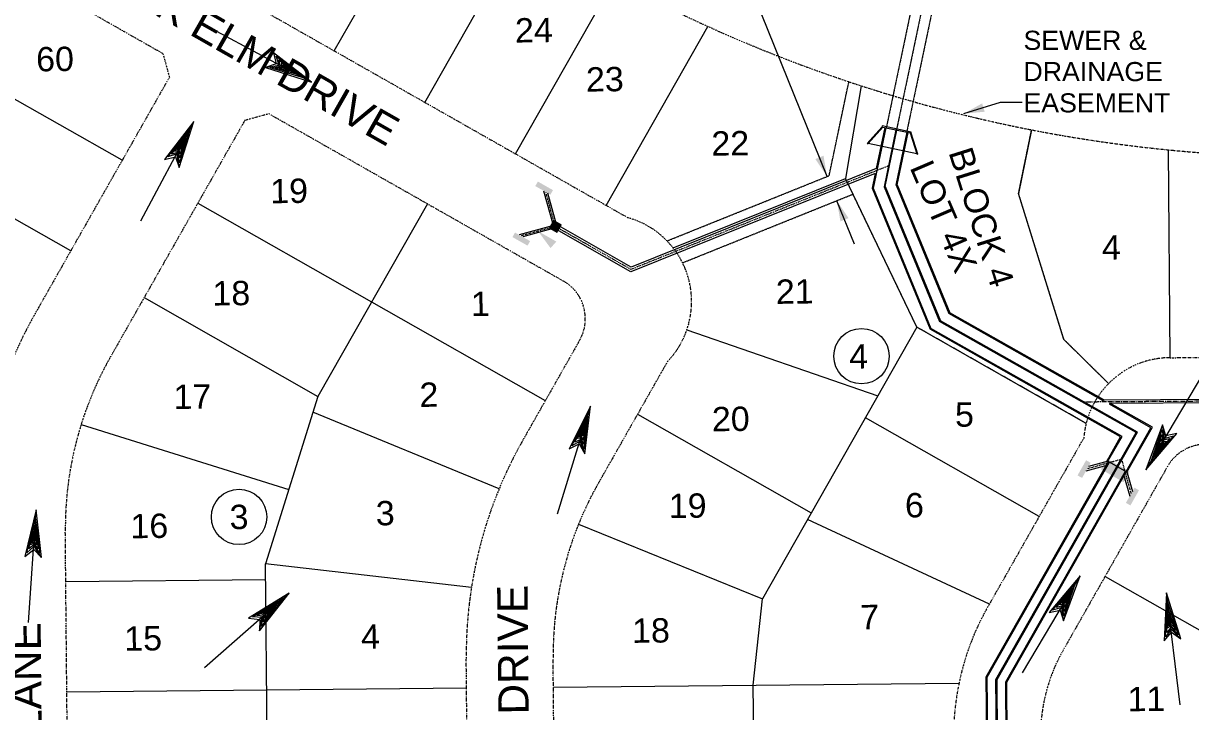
# Model space of a CAD drawing. Extents: x 2300382 to 2302077, y 6907618 to 6908927.
# Drawn here: x 2300763 to 2301434, y 6908198 to 6908594 of the extents above; entities that cross this region are included whole.
import ezdxf
from ezdxf.enums import TextEntityAlignment as Align

# ---------------------------------------------------------------- set-up
doc = ezdxf.new("R2010")
doc.units = 0
doc.header["$MEASUREMENT"] = 0
for name, pattern in [('DASHDOT', [1, 0.5, -0.25, 0, -0.25]), ('DIVIDE', [1.25, 0.5, -0.25, 0, -0.25, 0, -0.25]), ('HIDDEN', [0.375, 0.25, -0.125])]:
    doc.linetypes.add(name, pattern=pattern)
for name, color, linetype, lineweight in [('10', 7, 'Continuous', 0), ('4', 7, 'Continuous', 0), ('LAYO-13', 7, 'Continuous', 0), ('LAYO-31', 7, 'Continuous', 0), ('LAYO-32', 7, 'Continuous', 0), ('LAYO-33', 7, 'Continuous', 0), ('LAYO-34', 7, 'Continuous', 0), ('STRM-11', 7, 'Continuous', 0), ('STRM-33', 7, 'Continuous', 0), ('STRM-43', 7, 'Continuous', 0), ('TOPOSHD-33', 7, 'Continuous', 0), ('TOPOSHD-43', 7, 'Continuous', 0)]:
    doc.layers.add(name, color=color, linetype=linetype, lineweight=lineweight)
doc.styles.get("Standard").update_dxf_attribs({"font": 'ARIAL.TTF'})

# ---------------------------------------------------------------- blocks, each defined once
blk = doc.blocks.new('MHSD')
at = {"layer": 'STRM-43', "color": 1, "linetype": 'Continuous', "lineweight": 0}
blk.add_point((0, 0), dxfattribs=at)
at = {"layer": 'STRM-43', "color": 7, "linetype": 'Continuous', "lineweight": 0}
blk.add_solid([(-0.07, -0.07), (0.07, -0.07), (-0.07, 0.07), (0.07, 0.07)], dxfattribs=at)

msp = doc.modelspace()

# ---------------------------------------------------------------- linework, layer by layer
at = {"layer": '4', "color": 5, "linetype": 'Continuous', "lineweight": 0}
for p, q in [((2301225.27, 6908505.99), (2301147.43, 6908699.38)), ((2301303.94, 6908542.15), (2301324.99, 6908548.7)), ((2301324.99, 6908548.7), (2301337.49, 6908548.7)), ((2301240.98, 6908466.97), (2301230.88, 6908492.08))]:
    msp.add_line(p, q, dxfattribs=at)
at = {"layer": '4', "color": 7, "linetype": 'Continuous', "lineweight": 0}
for p, q in [((2300871.34, 6908590.88), (2300928.53, 6908560.22)), ((2300928.53, 6908560.22), (2300906.73, 6908577.12)), ((2300906.73, 6908577.12), (2300908.34, 6908570.81)), ((2300909.93, 6908569.96), (2300908.2, 6908575.2)), ((2300908.2, 6908575.2), (2300924.57, 6908562.57)), ((2300910.81, 6908569.49), (2300909.84, 6908573.19)), ((2300909.84, 6908573.19), (2300921.05, 6908564.46)), ((2300908.34, 6908570.81), (2300902.2, 6908568.66)), ((2300902.2, 6908568.66), (2300909.93, 6908569.96)), ((2300902.2, 6908568.66), (2300928.53, 6908560.22)), ((2300904.88, 6908568.59), (2300910.81, 6908569.49)), ((2300924.57, 6908562.57), (2300904.88, 6908568.59)), ((2300907.74, 6908568.42), (2300911.52, 6908569.11)), ((2300921.05, 6908564.46), (2300907.74, 6908568.42)), ((2300910.05, 6908568.08), (2300912.4, 6908568.64)), ((2300917.87, 6908566.16), (2300910.05, 6908568.08)), ((2300911.52, 6908569.11), (2300911.58, 6908571.35)), ((2300911.58, 6908571.35), (2300917.87, 6908566.16)), ((2300912.4, 6908568.64), (2300912.26, 6908570.08)), ((2300912.26, 6908570.08), (2300915.41, 6908567.48)), ((2300912.56, 6908568.1), (2300912.94, 6908568.8)), ((2300915.41, 6908567.48), (2300912.56, 6908568.1)), ((2300830.29, 6908480.39), (2300860.96, 6908537.58)), ((2300860.96, 6908537.58), (2300844.05, 6908515.79)), ((2300845.97, 6908517.25), (2300858.61, 6908533.62)), ((2300852.51, 6908511.25), (2300860.96, 6908537.58)), ((2300858.61, 6908533.62), (2300852.58, 6908513.93)), ((2300847.98, 6908518.89), (2300856.72, 6908530.1)), ((2300849.82, 6908520.63), (2300855.01, 6908526.93)), ((2300856.72, 6908530.1), (2300852.76, 6908516.79)), ((2300855.01, 6908526.93), (2300853.09, 6908519.11)), ((2300851.21, 6908518.98), (2300845.97, 6908517.25)), ((2300851.68, 6908519.86), (2300847.98, 6908518.89)), ((2300852.06, 6908520.57), (2300849.82, 6908520.63)), ((2300851.1, 6908521.31), (2300853.69, 6908524.46)), ((2300852.53, 6908521.45), (2300851.1, 6908521.31)), ((2300852.51, 6908511.25), (2300851.21, 6908518.98)), ((2300852.58, 6908513.93), (2300851.68, 6908519.86)), ((2300852.76, 6908516.79), (2300852.06, 6908520.57)), ((2300853.07, 6908521.61), (2300852.37, 6908521.99)), ((2300853.09, 6908519.11), (2300852.53, 6908521.45)), ((2300853.69, 6908524.46), (2300853.07, 6908521.61)), ((2300844.05, 6908515.79), (2300850.36, 6908517.39)), ((2300850.36, 6908517.39), (2300852.51, 6908511.25)), ((2301441.86, 6908392.96), (2301408.76, 6908337.14)), ((2301070.07, 6908311.91), (2301089.2, 6908373.92)), ((2301089.2, 6908373.92), (2301076.79, 6908349.28)), ((2301085.96, 6908346.45), (2301089.2, 6908373.92)), ((2301078.39, 6908351.09), (2301087.66, 6908369.58)), ((2301080.06, 6908353.09), (2301086.48, 6908365.76)), ((2301086.48, 6908365.76), (2301085.14, 6908351.94)), ((2301087.66, 6908369.58), (2301085.52, 6908349.1)), ((2301081.53, 6908355.15), (2301085.42, 6908362.32)), ((2301082.65, 6908356.06), (2301084.59, 6908359.65)), ((2301084.59, 6908359.65), (2301084.53, 6908356.73)), ((2301085.42, 6908362.32), (2301085.03, 6908354.28)), ((2301418.33, 6908363.09), (2301408.76, 6908337.14)), ((2301408.76, 6908337.14), (2301426.59, 6908358.19)), ((2301411.28, 6908341), (2301418.14, 6908360.41)), ((2301413.32, 6908344.44), (2301417.85, 6908357.56)), ((2301417.85, 6908357.56), (2301418.38, 6908353.76)), ((2301418.14, 6908360.41), (2301418.79, 6908354.45)), ((2301420.22, 6908356.85), (2301418.33, 6908363.09)), ((2301418.33, 6908363.09), (2301419.3, 6908355.31)), ((2301426.59, 6908358.19), (2301420.22, 6908356.85)), ((2301076.79, 6908349.28), (2301082.67, 6908352.07)), ((2301083.2, 6908353.79), (2301078.39, 6908351.09)), ((2301083.5, 6908354.75), (2301080.06, 6908353.09)), ((2301083.74, 6908355.51), (2301081.53, 6908355.15)), ((2301084.03, 6908356.47), (2301082.65, 6908356.06)), ((2301082.67, 6908352.07), (2301085.96, 6908346.45)), ((2301085.96, 6908346.45), (2301083.2, 6908353.79)), ((2301085.52, 6908349.1), (2301083.5, 6908354.75)), ((2301085.14, 6908351.94), (2301083.74, 6908355.51)), ((2301084.53, 6908356.73), (2301083.77, 6908356.97)), ((2301085.03, 6908354.28), (2301084.03, 6908356.47)), ((2301424.61, 6908356.81), (2301411.28, 6908341)), ((2301422.52, 6908355.25), (2301413.32, 6908344.44)), ((2301415.16, 6908347.53), (2301417.41, 6908355.26)), ((2301420.61, 6908353.6), (2301415.16, 6908347.53)), ((2301419.31, 6908352.97), (2301416.58, 6908349.94)), ((2301416.58, 6908349.94), (2301417.32, 6908352.76)), ((2301417.32, 6908352.76), (2301418.01, 6908352.35)), ((2301417.41, 6908355.26), (2301417.87, 6908352.9)), ((2301417.87, 6908352.9), (2301419.31, 6908352.97)), ((2301418.38, 6908353.76), (2301420.61, 6908353.6)), ((2301418.79, 6908354.45), (2301422.52, 6908355.25)), ((2301419.3, 6908355.31), (2301424.61, 6908356.81)), ((2300770.12, 6908314.15), (2300763.73, 6908287.32)), ((2300765.82, 6908249.4), (2300770.12, 6908314.15)), ((2300773.31, 6908286.68), (2300770.12, 6908314.15)), ((2300764.87, 6908289.45), (2300769.61, 6908309.58)), ((2300766.03, 6908291.77), (2300769.35, 6908305.58)), ((2300769.35, 6908305.58), (2300771.24, 6908291.83)), ((2300769.61, 6908309.58), (2300772.27, 6908289.16)), ((2300766.99, 6908294.12), (2300769.11, 6908301.99)), ((2300767.86, 6908295.26), (2300768.93, 6908299.2)), ((2300768.93, 6908299.2), (2300769.54, 6908296.35)), ((2300769.11, 6908301.99), (2300770.59, 6908294.08)), ((2300763.73, 6908287.32), (2300768.81, 6908291.39)), ((2300768.93, 6908293.19), (2300764.87, 6908289.45)), ((2300768.99, 6908294.18), (2300766.03, 6908291.77)), ((2300769.05, 6908294.98), (2300766.99, 6908294.12)), ((2300769.11, 6908295.98), (2300767.86, 6908295.26)), ((2300769.54, 6908296.35), (2300768.74, 6908296.4)), ((2300768.81, 6908291.39), (2300773.31, 6908286.68)), ((2300773.31, 6908286.68), (2300768.93, 6908293.19)), ((2300772.27, 6908289.16), (2300768.99, 6908294.18)), ((2300771.24, 6908291.83), (2300769.05, 6908294.98)), ((2300770.59, 6908294.08), (2300769.11, 6908295.98)), ((2301337.71, 6908220.37), (2301370.81, 6908276.19)), ((2301370.81, 6908276.19), (2301352.98, 6908255.14)), ((2301354.97, 6908256.52), (2301368.3, 6908272.33)), ((2301361.24, 6908250.24), (2301370.81, 6908276.19)), ((2301368.3, 6908272.33), (2301361.43, 6908252.92)), ((2300866.98, 6908223.55), (2300915.8, 6908266.3)), ((2300915.8, 6908266.3), (2300892.31, 6908251.85)), ((2300894.62, 6908252.54), (2300912.21, 6908263.42)), ((2300898.63, 6908244.62), (2300915.8, 6908266.3)), ((2300912.21, 6908263.42), (2300899.65, 6908247.11)), ((2301357.05, 6908258.08), (2301366.25, 6908268.89)), ((2301358.96, 6908259.73), (2301364.42, 6908265.8)), ((2301360.26, 6908260.36), (2301362.99, 6908263.39)), ((2301366.25, 6908268.89), (2301361.73, 6908255.77)), ((2301364.42, 6908265.8), (2301362.16, 6908258.07)), ((2301362.99, 6908263.39), (2301362.25, 6908260.57)), ((2301420.6, 6908266.42), (2301419.29, 6908238.86)), ((2301428.36, 6908201.99), (2301420.6, 6908266.42)), ((2301428.82, 6908240.01), (2301420.6, 6908266.42)), ((2300897.09, 6908253.37), (2300909.2, 6908260.79)), ((2300899.42, 6908254.35), (2300906.49, 6908258.42)), ((2300909.2, 6908260.79), (2300900.81, 6908249.72)), ((2300900.85, 6908254.54), (2300904.38, 6908256.57)), ((2300906.49, 6908258.42), (2300901.94, 6908251.77)), ((2300904.38, 6908256.57), (2300902.81, 6908254.13)), ((2301352.98, 6908255.14), (2301359.36, 6908256.47)), ((2301360.27, 6908258.02), (2301354.97, 6908256.52)), ((2301360.78, 6908258.88), (2301357.05, 6908258.08)), ((2301361.19, 6908259.57), (2301358.96, 6908259.73)), ((2301359.36, 6908256.47), (2301361.24, 6908250.24)), ((2301361.7, 6908260.43), (2301360.26, 6908260.36)), ((2301361.24, 6908250.24), (2301360.27, 6908258.02)), ((2301361.43, 6908252.92), (2301360.78, 6908258.88)), ((2301361.73, 6908255.77), (2301361.19, 6908259.57)), ((2301362.25, 6908260.57), (2301361.56, 6908260.98)), ((2301362.16, 6908258.07), (2301361.7, 6908260.43)), ((2301420.02, 6908241.17), (2301420.95, 6908261.83)), ((2301420.72, 6908243.67), (2301421.43, 6908257.86)), ((2301420.95, 6908261.83), (2301427.34, 6908242.25)), ((2301421.43, 6908257.86), (2301425.84, 6908244.69)), ((2300892.31, 6908251.85), (2300898.78, 6908251.13)), ((2300900.13, 6908252.32), (2300894.62, 6908252.54)), ((2300900.89, 6908252.98), (2300897.09, 6908253.37)), ((2300898.63, 6908244.62), (2300900.13, 6908252.32)), ((2300898.78, 6908251.13), (2300898.63, 6908244.62)), ((2300901.49, 6908253.5), (2300899.42, 6908254.35)), ((2300899.65, 6908247.11), (2300900.89, 6908252.98)), ((2300900.81, 6908249.72), (2300901.49, 6908253.5)), ((2300902.24, 6908254.16), (2300900.85, 6908254.54)), ((2300901.94, 6908251.77), (2300902.24, 6908254.16)), ((2300902.81, 6908254.13), (2300902.28, 6908254.73)), ((2301421.23, 6908246.15), (2301421.86, 6908254.28)), ((2301421.86, 6908254.28), (2301424.78, 6908246.78)), ((2301421.88, 6908247.44), (2301422.2, 6908251.5)), ((2301422.2, 6908251.5), (2301423.33, 6908248.82)), ((2301419.29, 6908238.86), (2301423.53, 6908243.81)), ((2301423.31, 6908245.59), (2301420.02, 6908241.17)), ((2301423.19, 6908246.59), (2301420.72, 6908243.67)), ((2301423.1, 6908247.38), (2301421.23, 6908246.15)), ((2301422.98, 6908248.37), (2301421.88, 6908247.44)), ((2301423.33, 6908248.82), (2301422.53, 6908248.72)), ((2301424.78, 6908246.78), (2301422.98, 6908248.37)), ((2301425.84, 6908244.69), (2301423.1, 6908247.38)), ((2301427.34, 6908242.25), (2301423.19, 6908246.59)), ((2301428.82, 6908240.01), (2301423.31, 6908245.59)), ((2301423.53, 6908243.81), (2301428.82, 6908240.01))]:
    msp.add_line(p, q, dxfattribs=at)
at = {"layer": '4', "color": 5, "linetype": 'Continuous', "lineweight": 0}
for points in [[(2301314.48, 6908548.07), (2301303.94, 6908542.15), (2301315.98, 6908543.26)], [(2301218.52, 6908516.02), (2301225.27, 6908505.99), (2301223.2, 6908517.9)], [(2301237.63, 6908482.05), (2301230.88, 6908492.08), (2301232.95, 6908480.17)]]:
    msp.add_solid(points, dxfattribs=at)
at = {"layer": '4', "color": 7, "linetype": 'Continuous', "lineweight": 0}
msp.add_solid([(2301069.48, 6908468.55), (2301058.98, 6908474.53), (2301066.13, 6908464.79)], dxfattribs=at)
at = {"layer": 'LAYO-13', "color": 217, "linetype": 'Continuous', "lineweight": 0}
for centre in [(2301245.06, 6908402.61), (2300886.9, 6908310.11)]:
    msp.add_circle(centre, 15.94, dxfattribs=at)
at = {"layer": 'LAYO-31', "color": 7, "linetype": 'DIVIDE', "lineweight": 0}
msp.add_lwpolyline([(2300678.18, 6908874.6), (2300672.44, 6908863.49), (2300676.2, 6908849.85), (2300594.69, 6908706.39), (2300646.86, 6908676.75), (2300660.5, 6908680.51), (2300751.79, 6908628.64), (2300630.77, 6908415.62), (2300621.3, 6908367.99), (2300627.22, 6907738.02), (2302053.71, 6907751.44), (2302037.06, 6908510.98), (2302026.84, 6908520.91), (2301666.66, 6908518.41), (2301666.33, 6908530.91), (2301597.33, 6908530.43), (2301596.8, 6908517.93), (2301509.57, 6908517.32, -0.131647), (2301088.82, 6908626.94), (2300742, 6908823.97), (2300748.61, 6908834.59), (2300678.18, 6908874.6)], format="xyb", dxfattribs=at)
at = {"layer": 'LAYO-32', "color": 7, "linetype": 'DIVIDE', "lineweight": 0}
for p, q in [((2300685.2, 6908723.98), (2301110.63, 6908482.29)), ((2300660.5, 6908680.51), (2300843.09, 6908576.77)), ((2300843.09, 6908576.77), (2300846.84, 6908563.14)), ((2300846.84, 6908563.14), (2300769.55, 6908427.08)), ((2300890.32, 6908538.44), (2300903.95, 6908542.2)), ((2300903.95, 6908542.2), (2301073.5, 6908445.87)), ((2300890.32, 6908538.44), (2300813.02, 6908402.39)), ((2301082.89, 6908411.79), (2301050.25, 6908354.33)), ((2301133.42, 6908399.52), (2301093.72, 6908329.63)), ((2301422.6, 6908401.72), (2301596.56, 6908402.92)), ((2301372.98, 6908355.56), (2301317.64, 6908258.16)), ((2301421.19, 6908339.21), (2301361.12, 6908233.46)), ((2300790.43, 6907929.56), (2300786.93, 6908301.71)), ((2301020.56, 6907916.73), (2301017.63, 6908228.48)), ((2301070.56, 6907917.2), (2301067.62, 6908228.95))]:
    msp.add_line(p, q, dxfattribs=at)
msp.add_lwpolyline([(2300742, 6908823.97), (2300742, 6908823.97), (2301088.82, 6908626.94, 0.131647), (2301509.57, 6908517.32), (2301596.8, 6908517.93), (2301596.8, 6908517.78)], format="xyb", dxfattribs=at)
for centre, radius, start, end in [((2301097.31, 6908434.09), 50, 316.25095, 74.54586), ((2301061.15, 6908424.14), 25, 330.3984, 60.3984), ((2300986.92, 6908303.59), 250, 150.3984, 180.53912), ((2300986.92, 6908303.59), 200, 150.3984, 180.53903), ((2301422.83, 6908351.72), 50, 90.2557, 175.5975), ((2301267.62, 6908230.84), 250, 150.3984, 180.53912), ((2301442.93, 6908326.86), 25, 90.39737, 150.3984), ((2301267.62, 6908230.84), 200, 150.39823, 180.53903), ((2301448.06, 6908184.06), 150, 150.3984, 180.53891), ((2301448.06, 6908184.06), 100, 150.3984, 180.53903)]:
    msp.add_arc(centre, radius, start, end, dxfattribs=at)
at = {"layer": 'LAYO-33', "color": 7, "linetype": 'Continuous', "lineweight": 0}
for p, q in [((2300941.69, 6908578.26), (2300998.5, 6908678.25)), ((2300993.86, 6908548.62), (2301050.67, 6908648.61)), ((2301046.03, 6908518.98), (2301102.91, 6908619.11)), ((2301098.2, 6908489.35), (2301156.71, 6908592.34)), ((2300819.68, 6908515.32), (2300719.69, 6908572.12)), ((2301244.85, 6908558.2), (2301235.8, 6908504.84)), ((2301342.93, 6908532.84), (2301335.43, 6908496.2)), ((2300790.04, 6908463.15), (2300690.05, 6908519.96)), ((2301422.6, 6908401.72), (2301421.77, 6908521.31)), ((2301136.66, 6908464.93), (2301235.8, 6908504.84)), ((2301276.93, 6908419.3), (2301235.8, 6908504.84)), ((2301361.55, 6908412.19), (2301335.43, 6908496.2)), ((2300863.15, 6908490.62), (2301063.13, 6908377.01)), ((2300995.25, 6908490.33), (2300932.27, 6908379.47)), ((2300832.28, 6908436.28), (2300932.27, 6908379.47)), ((2301144.56, 6908417.75), (2301254.46, 6908379.75)), ((2301276.93, 6908419.3), (2301188.15, 6908263.04)), ((2301374.35, 6908363.96), (2301276.93, 6908419.3)), ((2301387.24, 6908386.84), (2301361.55, 6908412.19)), ((2300932.27, 6908379.47), (2300902.11, 6908283.19)), ((2301036.53, 6908326.24), (2300929.44, 6908370.45)), ((2301116.2, 6908369.21), (2301216.19, 6908312.4)), ((2301347.28, 6908310.33), (2301247.29, 6908367.13)), ((2300796.02, 6908363.24), (2300915.49, 6908325.91)), ((2301082.26, 6908305.96), (2301188.15, 6908263.04)), ((2301318.68, 6908259.98), (2301214, 6908308.54)), ((2300905.66, 6907905.65), (2300902.11, 6908283.19)), ((2301020.61, 6908269.44), (2300902.11, 6908283.19)), ((2300787.2, 6908272.98), (2300902.19, 6908274.06)), ((2301385.2, 6908275.85), (2301472.14, 6908226.46)), ((2301182.78, 6908213.27), (2301188.15, 6908263.04)), ((2300787.79, 6908209.55), (2301017.78, 6908211.72)), ((2301067.78, 6908212.19), (2301301.16, 6908214.38)), ((2301185.65, 6907908.28), (2301182.78, 6908213.27))]:
    msp.add_line(p, q, dxfattribs=at)
at = {"layer": 'LAYO-34', "color": 5, "linetype": 'HIDDEN', "lineweight": 0}
for p, q in [((2301226.46, 6908506.47), (2301237.84, 6908560.67)), ((2301133.18, 6908468.92), (2301226.46, 6908506.47)), ((2301142.08, 6908456.34), (2301240.14, 6908495.81))]:
    msp.add_line(p, q, dxfattribs=at)
for points in [[(2301387.24, 6908386.84), (2301361.55, 6908412.19), (2301335.43, 6908496.2), (2301342.93, 6908532.84)], [(2301374.35, 6908363.96), (2301276.93, 6908419.3), (2301240.14, 6908495.81)]]:
    msp.add_lwpolyline(points, dxfattribs=at)
at = {"layer": 'STRM-11', "color": 5, "linetype": 'DASHDOT', "lineweight": 0}
for p, q in [((2301068.87, 6908477.26), (2301049.1, 6908471.81)), ((2301394.75, 6908343.27), (2301374.95, 6908337.77)), ((2301394.67, 6908343.2), (2301400.16, 6908323.44))]:
    msp.add_line(p, q, dxfattribs=at)
for points in [[(2301265.18, 6908532.7), (2301258.35, 6908500.16), (2301290.19, 6908422.83), (2301403.56, 6908358.79), (2301322.75, 6908216.54), (2301327.45, 6907717.5)], [(2301260.88, 6908512.24), (2301112.45, 6908452.5), (2301068.87, 6908477.26), (2301063.42, 6908497.03)], [(2301372.43, 6908376.37), (2301656.6, 6908378.34), (2301671, 6908392.94)]]:
    msp.add_lwpolyline(points, dxfattribs=at)
at = {"layer": 'STRM-33', "color": 5, "linetype": 'Continuous', "lineweight": 0}
for p, q in [((2301259.01, 6908533.99), (2301251.73, 6908499.28)), ((2301258.44, 6908534.11), (2301253.51, 6908510.62)), ((2301264.89, 6908532.76), (2301258.04, 6908500.13)), ((2301258.66, 6908500.19), (2301265.47, 6908532.64)), ((2301264.97, 6908501.03), (2301271.34, 6908531.41)), ((2301265.58, 6908501.12), (2301271.91, 6908531.29)), ((2301252.89, 6908507.68), (2301112.36, 6908451.11)), ((2301253.51, 6908510.62), (2301112.55, 6908453.88)), ((2301252.89, 6908507.68), (2301251.12, 6908499.2)), ((2301251.12, 6908499.2), (2301284.49, 6908418.15)), ((2301251.73, 6908499.28), (2301284.97, 6908418.55)), ((2301258.04, 6908500.13), (2301289.95, 6908422.63)), ((2301258.66, 6908500.19), (2301290.43, 6908423.02)), ((2301264.97, 6908501.03), (2301295.41, 6908427.1)), ((2301265.58, 6908501.12), (2301295.9, 6908427.5)), ((2301067.79, 6908477.87), (2301062.35, 6908497.64)), ((2301069.48, 6908478.35), (2301064.5, 6908496.42)), ((2301112.55, 6908453.88), (2301069.48, 6908478.35)), ((2301067.79, 6908477.87), (2301048.02, 6908472.42)), ((2301068.24, 6908476.18), (2301050.18, 6908471.2)), ((2301112.36, 6908451.11), (2301068.24, 6908476.18)), ((2301384.21, 6908376.95), (2301295.41, 6908427.1)), ((2301384.49, 6908377.45), (2301295.9, 6908427.5)), ((2301394.18, 6908356.19), (2301284.49, 6908418.15)), ((2301394.98, 6908356.41), (2301284.97, 6908418.55)), ((2301403.16, 6908358.68), (2301289.95, 6908422.63)), ((2301403.96, 6908358.9), (2301290.43, 6908423.02)), ((2301384.49, 6908377.45), (2301384.21, 6908376.95)), ((2301384.49, 6908377.45), (2301656.35, 6908379.34)), ((2301387.99, 6908375.48), (2301656.37, 6908377.34)), ((2301387.99, 6908375.48), (2301387.71, 6908374.97)), ((2301411.64, 6908361.45), (2301387.71, 6908374.97)), ((2301412.44, 6908361.67), (2301387.99, 6908375.48)), ((2301322.46, 6908216.62), (2301403.16, 6908358.68)), ((2301323.04, 6908216.47), (2301403.96, 6908358.9)), ((2301397.3, 6908336.21), (2301411.64, 6908361.45)), ((2301397.81, 6908335.92), (2301412.44, 6908361.67)), ((2301386.36, 6908342.43), (2301394.18, 6908356.19)), ((2301386.87, 6908342.14), (2301394.98, 6908356.41)), ((2301316.86, 6908218.07), (2301387.23, 6908341.93)), ((2301317.45, 6908217.92), (2301387.74, 6908341.65)), ((2301386.73, 6908339.88), (2301374.16, 6908336.38)), ((2301386.94, 6908342.27), (2301375.72, 6908339.15)), ((2301397.81, 6908335.92), (2301386.36, 6908342.43)), ((2301328.06, 6908215.17), (2301396.94, 6908336.42)), ((2301328.64, 6908215.02), (2301397.45, 6908336.13)), ((2301395.9, 6908334.58), (2301399.38, 6908322.06)), ((2301397.62, 6908336.77), (2301400.94, 6908324.83)), ((2301320, 6907884.54), (2301316.86, 6908218.07)), ((2301320.58, 6907884.55), (2301317.45, 6908217.92)), ((2301325.58, 6907884.6), (2301322.46, 6908216.62)), ((2301326.17, 6907884.6), (2301323.04, 6908216.47)), ((2301331.17, 6907884.65), (2301328.06, 6908215.17)), ((2301331.75, 6907884.65), (2301328.64, 6908215.02))]:
    msp.add_line(p, q, dxfattribs=at)
at = {"layer": 'STRM-43', "color": 5, "linetype": 'Continuous', "lineweight": 0}
for points in [[(2301057.36, 6908500.47), (2301066.06, 6908495.53), (2301058.85, 6908503.08), (2301067.54, 6908498.14)], [(2301044.22, 6908471.13), (2301052.91, 6908466.2), (2301045.7, 6908473.74), (2301054.39, 6908468.8)], [(2301376.92, 6908341.24), (2301372, 6908332.53), (2301374.3, 6908342.71), (2301369.38, 6908334)], [(2301386.31, 6908343.61), (2301399.37, 6908336.23), (2301382.85, 6908337.48), (2301395.91, 6908330.1)], [(2301402.13, 6908326.91), (2301397.21, 6908318.2), (2301404.74, 6908325.44), (2301399.82, 6908316.73)]]:
    msp.add_solid(points, dxfattribs=at)
at = {"layer": 'TOPOSHD-33', "color": 5, "linetype": 'HIDDEN', "lineweight": 0}
for p, q in [((2301283.95, 6908651.38), (2301259.3, 6908533.94)), ((2301289.82, 6908650.15), (2301265.18, 6908532.7)), ((2301295.69, 6908648.91), (2301271.05, 6908531.47))]:
    msp.add_line(p, q, dxfattribs=at)
at = {"layer": 'TOPOSHD-43', "color": 5, "linetype": 'Continuous', "lineweight": 0}
msp.add_lwpolyline([(2301276.96, 6908518.99), (2301277.53, 6908518.87), (2301273.57, 6908530.94), (2301273.71, 6908531.59), (2301256.92, 6908535.12), (2301256.78, 6908534.47), (2301248.31, 6908525), (2301248.87, 6908524.89), (2301257.35, 6908534.35), (2301273.01, 6908531.06), (2301276.96, 6908518.99), (2301248.87, 6908524.89)], dxfattribs=at)

# ---------------------------------------------------------------- block references
at = {"layer": 'STRM-43', "color": 5, "linetype": 'Continuous', "lineweight": 0, "xscale": 40.0000008585059, "yscale": 40.0000008585059, "rotation": 330.3984059747095}
msp.add_blockref('MHSD', (2301068.87, 6908477.26), dxfattribs=at)

# ---------------------------------------------------------------- texts
at = {"layer": '10', "color": 7, "linetype": 'Continuous', "lineweight": 0}
for s, rotation, p in [('LACEBARK ELM DRIVE', 330.39841, (2300855.26, 6908589.41)), ('SNOWDROP DRIVE', 90.53903, (2301053.95, 6908157.05)), ('PAPER BIRCH LANE', 90.53903, (2300773.86, 6908131.44))]:
    msp.add_text(s, height=17.5, rotation=rotation, dxfattribs=at).set_placement(p, align=Align.CENTER)
at = {"layer": '4', "color": 5, "linetype": 'Continuous', "lineweight": 0}
for s, p in [('SEWER &', (2301338.27, 6908589.86)), ('DRAINAGE', (2301338.27, 6908571.86)), ('EASEMENT', (2301338.27, 6908553.86))]:
    msp.add_text(s, height=11, dxfattribs=at).set_placement(p, align=Align.TOP_LEFT)
at = {"layer": 'LAYO-13', "color": 7, "linetype": 'Continuous', "lineweight": 0}
for s, rotation, p in [('24', 0.7557, (2301056.54, 6908590.29)), ('24', 0.7557, (2301056.54, 6908590.29)), ('60', 0.7557, (2300781, 6908573.6)), ('60', 0.7557, (2300781, 6908573.6)), ('23', 0.7557, (2301097.38, 6908561.97)), ('23', 0.7557, (2301097.38, 6908561.97)), ('22', 0.7557, (2301169.55, 6908525.21)), ('BLOCK 4', 287.45056, (2301314.1, 6908482.67)), ('LOT 4X', 293.24406, (2301292.35, 6908483.05)), ('19', 0.7557, (2300915.7, 6908497.71)), ('19', 0.7557, (2300915.7, 6908497.71)), ('4', 0.7557, (2301388.81, 6908465.2)), ('4', 0.7557, (2301388.81, 6908465.2)), ('18', 0.7557, (2300882.45, 6908438.86)), ('18', 0.7557, (2300882.45, 6908438.86)), ('21', 0.7557, (2301206.66, 6908439.92)), ('1', 0.7557, (2301025.78, 6908432.73)), ('1', 0.7557, (2301025.78, 6908432.73)), ('4', 0.7557, (2301243.39, 6908402.48)), ('17', 0.7557, (2300860.04, 6908379.33)), ('2', 0.7557, (2300996.14, 6908380.56)), ('20', 0.7557, (2301169.84, 6908366.5)), ('5', 0.7557, (2301304.3, 6908368.92)), ('5', 0.7557, (2301304.3, 6908368.92)), ('19', 0.7557, (2301145.04, 6908316.57)), ('6', 0.7557, (2301275.52, 6908316.87)), ('6', 0.7557, (2301275.52, 6908316.87)), ('3', 0.7557, (2300886.9, 6908310.11)), ('3', 0.7557, (2300971.02, 6908312.3)), ('16', 0.7557, (2300835.27, 6908304.94)), ('7', 0.7557, (2301249.74, 6908252.52)), ('7', 0.7557, (2301249.74, 6908252.52)), ('18', 0.7557, (2301123.91, 6908244.76)), ('15', 0.7557, (2300831.71, 6908240.12)), ('4', 0.7557, (2300962.5, 6908241.2)), ('11', 0.7557, (2301409, 6908205.39))]:
    msp.add_text(s, height=14, rotation=rotation, dxfattribs=at).set_placement(p, align=Align.MIDDLE)

doc.saveas('drawing.dxf')
